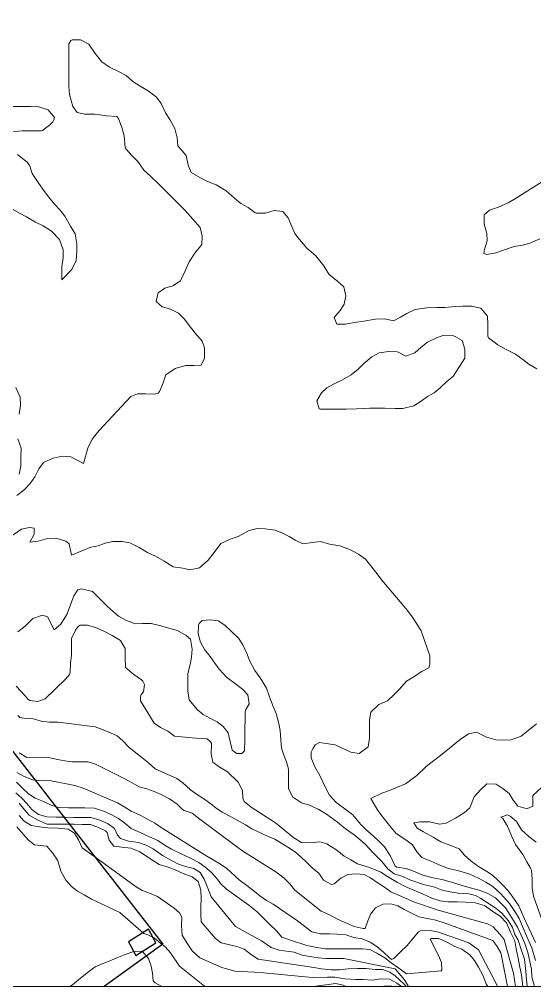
# Model space of a CAD drawing. Header units: metres. Extents: x 47 to 1988, y 46 to 663.
# Drawn here: x 1497.6 to 1641.2, y 45.6 to 315.3 of the extents above; entities that cross this region are included whole.
import ezdxf

# ---------------------------------------------------------------- set-up
doc = ezdxf.new("R2010")
doc.units = ezdxf.units.M
for name, color, linetype in [('01_Fina', 7, 'Continuous'), ('casas', 80, 'Continuous'), ('predios', 220, 'Continuous')]:
    doc.layers.add(name, color=color, linetype=linetype)

msp = doc.modelspace()

# ---------------------------------------------------------------- linework, layer by layer
at = {"layer": '01_Fina', "lineweight": 9}
msp.add_lwpolyline([(959.22, 45.61), (1698.31, 45.61), (1697.87, 663.47), (958.78, 663.47), (959.22, 45.61)], dxfattribs=at)
at = {"layer": '01_Fina', "linetype": 'Continuous', "lineweight": 9}
for points in [[(1496.92, 182.54), (1498.84, 184.02), (1500.59, 185.89), (1501.89, 187.8), (1503.07, 189.95), (1504.37, 191.75), (1507.04, 192.94), (1509.49, 193.56), (1511.96, 193.3), (1515.51, 191.44), (1516.71, 195.71), (1517.93, 198.24), (1519.74, 200.58), (1528.63, 210.19), (1530.55, 210.9), (1532.75, 210.87), (1535.22, 210.84), (1536.24, 211.12), (1536.68, 211.53), (1537.64, 213.98), (1538.41, 216.18), (1541.03, 217.97), (1543.9, 218.82), (1546.21, 218.81), (1548.25, 218.9), (1549.22, 220.86), (1549.21, 223.7), (1548.52, 225.6), (1546.66, 227.71), (1545.27, 229.45), (1543.5, 231.77), (1541.91, 233.44), (1539.69, 234.49), (1537.41, 235.14), (1535.68, 236.61), (1536.24, 239.06), (1538.14, 240.41), (1540.36, 241.03), (1542.49, 242.41), (1543.82, 245.23), (1544.94, 247.68), (1546.5, 250.12), (1548.47, 252.52), (1548.53, 254.88), (1548, 257.29), (1545.95, 259.56), (1543.81, 262), (1536.48, 269.33), (1534.1, 271.56), (1532.28, 273.25), (1530.58, 275.66), (1529.06, 277.29), (1527.24, 279.19), (1527.05, 279.68), (1526.76, 282.85), (1526.12, 285.21), (1525.25, 287.68), (1524.75, 288.2), (1521.92, 288.46), (1518.66, 288.84), (1515.82, 288.85), (1513.74, 289.36), (1512.52, 291.03), (1511.56, 294.37), (1511.36, 296.57), (1511.37, 298.81), (1511.37, 301.26), (1511.38, 304.06), (1511.39, 306.12), (1511.4, 308.48), (1511.93, 309.38), (1512.33, 309.58), (1514.64, 309.62), (1516.97, 308.41), (1518.77, 305.77), (1520.54, 303.45), (1522.69, 301.96), (1525.27, 300.75), (1527.35, 299.64), (1529.24, 298.01), (1531.23, 296.73), (1533.51, 295.43), (1535.84, 293.66), (1537.11, 291.86), (1538.33, 289.22), (1539.5, 287.43), (1540.97, 284.88), (1541.54, 282.31), (1541.74, 280.07), (1544.05, 277.4), (1544.66, 274.62), (1545.49, 272.61), (1547.91, 271.19), (1549.87, 270.23), (1552.46, 269.21), (1555.25, 267.51), (1557.56, 265.42), (1559.31, 263.96), (1561.34, 262.82), (1563.23, 261.49), (1563.56, 261.28), (1566.19, 261.32), (1568.56, 262.01), (1571.03, 261.77), (1572.48, 260.01), (1573.54, 257.55), (1574.39, 255.65), (1575.63, 253.91), (1577.73, 251.55), (1580.19, 249.41), (1582.41, 246.6), (1583.85, 244.31), (1586.37, 242.24), (1588.05, 240.71), (1588.53, 238.24), (1588.13, 235.9), (1586.99, 234.17), (1585.34, 232.23), (1586.07, 230.29), (1588.5, 230.33), (1590.89, 230.8), (1593.59, 231.21), (1596.83, 231.73), (1599.47, 231.84), (1601.85, 231.3), (1603.77, 232.26), (1605.58, 233.3), (1607.92, 234.45), (1611.14, 234.9), (1613.96, 234.94), (1616.2, 234.93), (1619, 235.27), (1621.18, 235.35), (1623.56, 235.34), (1626.15, 234.83), (1628.04, 232.58), (1628.12, 230.2), (1628.12, 228.09), (1628.16, 226.98), (1628.32, 226.56), (1630.95, 224.61), (1633.1, 223.4), (1635.82, 221.96), (1637.92, 220.52), (1639.56, 219.17), (1641.84, 217.85)], [(1495.03, 284), (1498.5, 284.24), (1500.96, 284.2), (1503.69, 284.22), (1504.03, 284.31), (1506.12, 285.94), (1506.91, 286.75), (1507.21, 287.3), (1507.35, 287.91), (1505.67, 290.11), (1502.99, 290.97), (1500.7, 290.98), (1498.29, 290.99), (1495.45, 290.98)], [(1495.54, 262.46), (1497.64, 261.27), (1499.63, 260.27), (1502.14, 258.74), (1504.27, 257.71), (1506.53, 256.22), (1508.81, 253.92), (1509.8, 251.01), (1509.79, 248.79), (1509.46, 246.27), (1509.48, 242.73), (1512.23, 245.56), (1513.47, 248.1), (1513.61, 250.72), (1513.62, 252.75), (1513.14, 255.48), (1511.83, 257.66), (1510.24, 260.47), (1508.93, 262.11), (1507.41, 263.78), (1505.43, 266.24), (1504.16, 267.96), (1502.85, 269.81), (1501.19, 272.36), (1500.39, 274.7), (1499.75, 275.52), (1497.05, 277.62)], [(1643.38, 270.11), (1635.83, 265.4), (1633.81, 264.2), (1631.15, 262.96), (1628.64, 262.11), (1627.09, 260.78), (1627.11, 258.25), (1627.88, 255.64), (1627.95, 253.53), (1627.22, 251.13), (1626.99, 250), (1627.84, 249.76), (1630.34, 250.22), (1632.49, 251), (1635.48, 252), (1637.82, 252.32), (1639.81, 252.92), (1642.63, 254.16)], [(1618.57, 215.93), (1621.75, 220.83), (1621.76, 223.35), (1621.01, 225.73), (1619, 226.9), (1618.28, 227.18), (1615.88, 227.23), (1613.82, 226.54), (1611.31, 225.3), (1609.53, 223.92), (1607.84, 222.31), (1605.33, 221.37), (1602.93, 222.58), (1600.44, 222.7), (1597.87, 222.32), (1595.81, 221.19), (1593.51, 219.28), (1592.02, 217.76), (1590.03, 216.21), (1587.69, 214.83), (1585.14, 213.64), (1583.31, 212.58), (1581.83, 211.15), (1580.52, 208.98), (1581.19, 206.76), (1581.51, 206.64), (1583.73, 206.59), (1586.6, 206.6), (1588.7, 206.64), (1591.59, 206.75), (1595.27, 206.94), (1597.31, 206.94), (1599.44, 206.91), (1602.28, 206.83), (1604.43, 206.82), (1607.51, 207.6), (1609.6, 208.89), (1611.33, 210.2), (1613.17, 211.21), (1614.9, 212.55), (1616.81, 214.44), (1618.64, 215.93)], [(1496.63, 212.7), (1497.82, 209.95), (1497.93, 207.7), (1497.57, 205.21)], [(1497.2, 198.36), (1498.07, 195.75), (1498.04, 193.39), (1498.03, 190.84), (1497.52, 188.53)], [(1495.63, 171.45), (1498.23, 173.17), (1500.43, 173.63), (1501.7, 173.44), (1501.74, 171.82), (1500.49, 169.51), (1502.87, 169.85), (1505.48, 170.6), (1507.73, 170.64), (1510.56, 169.86), (1511.45, 169.09), (1512.17, 165.91), (1517.48, 168.14), (1519.54, 168.48), (1521.51, 169.26), (1523.64, 169.71), (1526.25, 169.7), (1528.42, 169.33), (1530.96, 168.02), (1533.29, 166.65), (1535.53, 165.6), (1537.91, 164.23), (1540.43, 162.65), (1543.18, 162.25), (1545.14, 161.87), (1547.76, 162.39), (1550.19, 164.56), (1552.17, 167.03), (1553.77, 169.15), (1556.34, 170.37), (1558.59, 171.17), (1561.46, 172.69), (1563.89, 173.33), (1566.09, 173.3), (1568.84, 172.89), (1570.94, 172.08), (1572.74, 171.12), (1574.45, 170.08), (1576.62, 169.08), (1579.26, 169.48), (1581.53, 169.73), (1583.98, 168.98), (1586.87, 168.56), (1589.91, 167.39), (1592.13, 166.16), (1594.02, 164.85), (1597.34, 160.75), (1598.65, 158.99), (1605.75, 150.48), (1607.34, 148.34), (1608.49, 146.63), (1609.57, 144.84), (1612, 137.85), (1611.99, 135.54), (1611.71, 134.48), (1609.79, 133.44), (1607.38, 131.94), (1605.52, 130.79), (1603.48, 128.51), (1601.99, 126.99), (1600.18, 125.33), (1597.78, 124.3), (1595.5, 122.15), (1595.17, 120), (1595.14, 117.67), (1595.13, 114.89), (1594.8, 112.47), (1592.27, 110.65), (1589.96, 111), (1585.63, 113), (1582.46, 113.49), (1581.25, 113.66), (1580.04, 113.07), (1579.39, 111.94), (1578.95, 110.96), (1578.95, 109.42), (1579.93, 106.92), (1581.36, 104.51), (1582.74, 101.47), (1584.02, 99.04), (1585.84, 96.95), (1587.97, 95.51), (1590.48, 93.56), (1592.62, 90.92), (1594.03, 89.48), (1596.27, 87.58), (1597.77, 86.18), (1599.33, 84.56), (1600.94, 82.15), (1602.28, 79.16), (1602.76, 78.88), (1605.26, 78.52), (1607.29, 77.92), (1610.04, 76.66), (1613.27, 75.88), (1615.45, 75.46), (1623.21, 73.17), (1625.76, 72.51), (1628.17, 71.57), (1630.27, 70.33), (1633.11, 67.57), (1635.03, 64.52), (1636.37, 62.23), (1637.4, 59.95), (1638.43, 57.66), (1639.29, 55.12), (1639.89, 52.6), (1640.34, 50.52), (1640.43, 48.34), (1641.16, 45.61)], [(1497.19, 144.5), (1499.21, 146.11), (1501.39, 148.28), (1504.05, 149.17), (1505.42, 148.74), (1507.34, 145.08), (1509.18, 146.72), (1510.8, 149.33), (1511.88, 152.1), (1512.74, 154.58), (1513.93, 156.21), (1514.94, 156.49), (1517.95, 155.83), (1519.95, 153.81), (1522.28, 151.51), (1525.21, 148.94), (1527.47, 147.68), (1529.87, 146.82), (1531.93, 146.83), (1534.29, 146.83), (1537, 146.26), (1538.54, 145.74), (1541.7, 144.95), (1544.11, 143.55), (1545.29, 142.53), (1545.76, 139.69), (1545.53, 137.51), (1545.22, 135.41), (1544.56, 132.92), (1544.53, 130.35), (1544.52, 128.13), (1544.89, 125.54), (1547.14, 122.87), (1548.8, 121.5), (1550.88, 120.38), (1552.75, 119.45), (1554.39, 118.15), (1555.82, 116.34), (1556.87, 111.55), (1558.22, 110.62), (1559.58, 110.6), (1560.38, 111.35), (1560.46, 114.38), (1560.47, 117.74), (1560.48, 119.89), (1560.51, 122.06), (1560.58, 122.73), (1561.67, 124.44), (1561.31, 126.94), (1559.81, 128.56), (1557.81, 130.07), (1555.36, 131.91), (1553.24, 134.14), (1552.09, 135.83), (1550.73, 137.66), (1549.23, 139.61), (1548.06, 141.65), (1547.4, 143.96), (1547.52, 146.44), (1547.71, 146.87), (1548.54, 147.73), (1550.97, 147.9), (1552.98, 147.64), (1554.85, 146.43), (1556.65, 144.76), (1558.7, 142.77), (1559.88, 140.94), (1561.03, 138.48), (1561.85, 136.33), (1563.18, 133.73), (1564.66, 131.69), (1566.5, 128.84), (1567.35, 126.43), (1568.31, 123.75), (1569.18, 121.76), (1569.89, 119.02), (1570.27, 117.03), (1570.45, 114.35), (1570.63, 112.08), (1571.27, 110.14), (1572.05, 108.26), (1572.58, 106.29), (1572.59, 103.54), (1572.58, 100.88), (1573.68, 98.52), (1576.25, 96.85), (1578.44, 96.21), (1581.05, 94.98), (1583.17, 93.68), (1586.27, 91.47), (1588.06, 89.98), (1589.95, 88.6), (1591.3, 87.67), (1593.99, 85.37), (1596.23, 82.92), (1598.62, 80.47), (1600.26, 78.48), (1602.06, 77.09), (1604.47, 76.31), (1606.42, 75.37), (1610.19, 74.12), (1613.35, 73.32), (1615.17, 72.64), (1617.13, 72.16), (1619.85, 71.67), (1622.87, 71.48), (1624.68, 71.01), (1626.18, 70.23), (1630.38, 67.45), (1632.03, 66.07), (1633.82, 64.08), (1635, 62.1), (1635.7, 60.18), (1636.62, 58.59), (1637.64, 55.4), (1638.37, 53.28), (1638.78, 49.79), (1638.91, 47.67), (1639.12, 45.61)], [(1637.91, 45.61), (1637.52, 48.91), (1637.06, 51.06), (1636.61, 53.51), (1636.06, 56.13), (1635.7, 58.37), (1634.43, 60.8), (1633.31, 63.4), (1631.58, 65.26), (1629.57, 66.53), (1627.19, 68.21), (1624.58, 68.98), (1621.88, 69.13), (1619.59, 69.23), (1617.09, 69.28), (1614.83, 69.52), (1612.51, 70.29), (1610.16, 71.41), (1607.67, 72.41), (1605.08, 73.58), (1602.93, 74.69), (1600.21, 76.32), (1598.29, 77.53), (1595.13, 78.86), (1591.87, 79.89), (1589.98, 80.96), (1588.08, 81.98), (1586.08, 83.63), (1583.31, 85.44), (1581.34, 85.98), (1578.5, 85.71), (1576.21, 85.81), (1574.06, 87.12), (1568.99, 91.3), (1562.16, 95.69), (1560.26, 97.2), (1559.87, 98.17), (1559.79, 100.32), (1558.53, 102.66), (1555.62, 105.47), (1553.31, 106.91), (1551.47, 108.17), (1551.01, 110.46), (1551.11, 113.37), (1550.88, 113.86), (1549.94, 114.67), (1546.77, 114.91), (1540.8, 115.42), (1538.93, 116.86), (1536.93, 117.91), (1535.13, 119.12), (1531.4, 125.3), (1531.38, 126.41), (1531.57, 127.04), (1532.15, 127.82), (1532.46, 129.9), (1532.02, 130.78), (1531.63, 131.18), (1529.53, 132.62), (1527.22, 134.57), (1527.09, 137.46), (1527.08, 139.89), (1525.81, 142.09), (1523.46, 143.51), (1521.17, 144.7), (1518.79, 145.74), (1516.6, 146.44), (1514.56, 146.36), (1514.01, 146.01), (1513.24, 145.04), (1512.17, 142.67), (1512.14, 140.31), (1512.15, 138.13), (1511.85, 135.71), (1511.72, 133.26), (1511.53, 132.61), (1510.42, 131.37), (1504.81, 125.9), (1502.72, 125.1), (1500.5, 125.4), (1500.06, 125.68), (1499.21, 126.73), (1496.72, 129.4)], [(1497.17, 121.19), (1497.72, 120.62), (1499.37, 120.41), (1501.5, 120.27), (1503.67, 119.59), (1505.94, 119.4), (1508.37, 119.39), (1518.77, 118.1), (1520.99, 117.26), (1523, 116.38), (1524.85, 115.52), (1526.44, 114.15), (1528.12, 112.36), (1530.08, 110.85), (1531.72, 109.55), (1533.63, 108.02), (1535.48, 106.37), (1537.3, 105.51), (1539.63, 104.51), (1541.46, 103.62), (1543.19, 102.41), (1545.27, 100.49), (1547, 99.3), (1548.77, 98.21), (1550.55, 96.84), (1552.37, 95.47), (1554.13, 94.24), (1556.25, 93.1), (1558.26, 92.05), (1560.64, 90.72), (1562.37, 89.63), (1566.71, 87.6), (1568.81, 86.72), (1570.77, 85.51), (1572.9, 84.18), (1574.65, 83.04), (1576.17, 81.7), (1577.65, 80.28), (1579.28, 78.66), (1581.01, 77.29), (1582.37, 75.34), (1584.61, 74.13), (1585.31, 74.27), (1587.19, 75.83), (1589.13, 76.91), (1591.42, 77.07), (1593.66, 76.88), (1595.49, 75.94), (1597.29, 74.66), (1599.04, 73.55), (1601.14, 72.08), (1603.11, 71.18), (1605.37, 70.2), (1607.72, 69.2), (1614.31, 66.93), (1628.07, 63.08), (1629.64, 62.31), (1631.57, 60.14), (1632.67, 58.72), (1633.48, 56.01), (1635.32, 49.4), (1635.82, 45.61)], [(1641.7, 118.9), (1637.41, 115.47), (1634.66, 114.39), (1632.37, 114.33), (1630.35, 114.43), (1627.81, 115.18), (1624.99, 116.58), (1622.73, 116.14), (1620.46, 114.56), (1614.96, 110.02), (1613.06, 108.66), (1610.97, 106.95), (1608.35, 104.49), (1605.23, 102.17), (1600.7, 100.33), (1598.62, 99.59), (1595.52, 98.06), (1597.49, 94.76), (1599.01, 92.79), (1601.15, 90.1), (1602.54, 88.36), (1605.65, 86.28), (1607.18, 85.18), (1608.39, 83.19), (1609.78, 81.61), (1612.23, 80.58), (1614.77, 79.51), (1617.21, 78.53), (1619.71, 77.97), (1621.28, 77.56), (1623.09, 76.93), (1625.5, 75.84), (1627.6, 74.75), (1629.55, 73.52), (1631.8, 71.52), (1634.18, 68.77), (1635.81, 66.32), (1636.85, 64.65), (1637.88, 62.21), (1638.91, 59.78), (1640.38, 56.43), (1641.39, 52.93)], [(1497.59, 110.77), (1499.71, 109.5), (1501.91, 109.56), (1504.06, 109.55), (1506.23, 109.38), (1508.26, 108.91), (1510.25, 108.6), (1512.24, 108.34), (1514.41, 108.29), (1516.8, 108.28), (1518.78, 107.67), (1527, 103.53), (1528.99, 102.44), (1531.02, 101.34), (1533.1, 100.78), (1535.2, 100.01), (1537.07, 99.22), (1539.45, 97.96), (1541.53, 96.47), (1543.1, 95.01), (1543.49, 94.73), (1545.8, 93.96), (1547.48, 92.62), (1558.14, 84.67), (1559.87, 83.37), (1569.03, 77.6), (1571.32, 75.95), (1572.98, 74.26), (1574.41, 72.5), (1581.67, 66.67), (1584.01, 65.62), (1586.29, 64.46), (1588.76, 63.27), (1590.91, 62.4), (1593.45, 61.86), (1593.96, 61.86), (1594.73, 63.92), (1595.57, 65.95), (1596.8, 67.57), (1598.91, 68.65), (1601.13, 68.73), (1603.09, 68.17), (1604.85, 67.12), (1606.65, 66.15), (1608.91, 65.12), (1611.25, 64.58), (1613.33, 64.2), (1615.43, 63.55), (1629.55, 58.51), (1630.74, 56.84), (1631.73, 55.01), (1631.87, 54.68), (1633.63, 45.64)], [(1496.92, 105.34), (1498.77, 104.34), (1501.24, 103.24), (1503.69, 103.05), (1506.51, 103), (1513.05, 101.73), (1515.34, 100.93), (1524.99, 96.83), (1526.95, 95.69), (1528.75, 94.53), (1531.29, 93.39), (1533.33, 92.34), (1535.38, 91.18), (1537.13, 89.99), (1549.88, 81.99), (1551.63, 80.99), (1553.61, 79.74), (1555.46, 78.57), (1558.85, 75.39), (1561, 73.81), (1562.68, 72.47), (1564.59, 70.96), (1566.46, 69.63), (1568.33, 68.61), (1575.09, 63.94), (1579.11, 60.89), (1581.51, 60.33), (1584.03, 60.32), (1586.05, 60.29), (1588.59, 60.03), (1590.76, 59.31), (1593.12, 58.9), (1595.34, 58), (1597.21, 56.76), (1599.1, 55.23), (1600.69, 53.72), (1601.29, 53.21), (1601.98, 53.42), (1603.7, 55.22), (1605.65, 57.08), (1607.37, 59.09), (1608.85, 60.94), (1609.34, 61.21), (1611.88, 61.3), (1614.1, 60.9), (1622.87, 57.82), (1625.55, 55.92), (1630.18, 47.06), (1630.83, 45.61)], [(1496.79, 102.59), (1498.45, 100.92), (1500.14, 99.41), (1501.98, 98.13), (1504.29, 97.22), (1506.49, 96.2), (1508.47, 95.52), (1511.3, 95.46), (1513.79, 95.46), (1515.85, 95.45), (1518.58, 95.37), (1521.05, 94.58), (1523.39, 93.55), (1525.21, 92.5), (1526.96, 91.18), (1528.76, 89.69), (1531.44, 88.53), (1533.87, 87.36), (1536.2, 86.32), (1537.91, 85.18), (1540.01, 83.92), (1542.66, 82.64), (1545.29, 81.43), (1547.58, 80.26), (1549.24, 79.01), (1551.11, 77.48), (1552.51, 75.83), (1553.81, 74.18), (1555.28, 72.82), (1561.56, 68.31), (1563.91, 66.43), (1565.43, 64.92), (1567.39, 62.94), (1569.26, 61.2), (1570.78, 59.4), (1573.16, 58.58), (1577.71, 57.13), (1580.46, 56.5), (1582.93, 56.19), (1585.62, 56.2), (1588.28, 56.19), (1590.45, 56.18), (1593.2, 56.18), (1595.28, 56.01), (1597.25, 54.98), (1599.46, 53.63), (1601.24, 52.24), (1603.31, 50.78), (1605.46, 49.22), (1615.18, 50.04), (1615.29, 50.3), (1615.28, 52.31), (1614.38, 54.3), (1613.07, 56.76), (1612.15, 58.77), (1612.39, 59.05), (1614.51, 59), (1616.71, 57.99), (1618.94, 56.84), (1620.86, 56.08), (1623.15, 54.44), (1624.46, 52.88), (1625.57, 51.07), (1626.78, 48.85), (1627.82, 46.21), (1628.13, 45.61)], [(1643.09, 101.16), (1640.71, 98.95), (1640.69, 95.95), (1639.24, 95.28), (1638.43, 95.35), (1636.47, 95.95), (1635.16, 97.62), (1634.05, 99.43), (1632.46, 100.8), (1630.47, 102.06), (1627.86, 102.2), (1626.17, 100.61), (1624.33, 98.52), (1623.12, 95.44), (1621.52, 94.06), (1619.18, 92.59), (1616.49, 91.19), (1614.65, 90.95), (1611.9, 91.55), (1609.35, 91.56), (1607.53, 91.25), (1608.42, 89.8), (1610.22, 88.8), (1612.92, 87.31), (1615.04, 86.03), (1617.58, 85.05), (1620.15, 84.07), (1621.67, 82.29), (1623.47, 80.57), (1625.52, 79.13), (1627.87, 77.69), (1629.44, 76.7), (1630.94, 75.32), (1632.28, 73.94), (1633.92, 72.25), (1635.11, 70.57), (1636.75, 68.13), (1638.22, 64.93), (1639.54, 61.89), (1640.28, 60.36), (1641.45, 57.93)], [(1496.58, 99.68), (1498.26, 98.19), (1499.69, 96.68), (1501.03, 95.04), (1502.92, 93.64), (1505.3, 92.94), (1507.82, 92.84), (1510.34, 92.83), (1512.7, 92.82), (1515.13, 92.81), (1517.55, 92.76), (1520.07, 92.06), (1522.36, 91.01), (1524.14, 89.68), (1524.99, 87.83), (1525.79, 86.88), (1528.03, 86.16), (1530.76, 85.85), (1532.91, 85.1), (1534.92, 84.03), (1537.5, 82.19), (1539.81, 80.89), (1541.96, 79.77), (1543.92, 79.07), (1546.23, 78.6), (1548.01, 77.42), (1549.11, 75.56), (1550.12, 73.11), (1551.06, 70.63), (1557.8, 62.41), (1565.11, 58.4), (1567.76, 56.56), (1569.98, 55.81), (1574.17, 55.2), (1576.41, 54.4), (1578.53, 54.05), (1580.87, 53.6), (1583.04, 53.5), (1585.51, 53.5), (1587.99, 53.49), (1602.35, 50.62), (1604.92, 47.5), (1606.07, 45.61)], [(1497.55, 96.8), (1498.99, 94.94), (1500.29, 93.41), (1502.66, 92.15), (1504.57, 91.24), (1505.37, 90.93), (1507.68, 90.89), (1510.41, 90.9), (1512.9, 90.88), (1515.09, 90.86), (1517.44, 90.78), (1519.67, 90), (1521.61, 89.09), (1522.09, 88.56), (1522.6, 86.45), (1523.95, 84.76), (1526.19, 84.51), (1528.63, 84.24), (1530.94, 83.26), (1533.05, 81.95), (1534.82, 80.76), (1536.59, 79.66), (1539.03, 78.96), (1541.05, 78.18), (1543.24, 77.2), (1545.79, 76.19), (1547.45, 74.91), (1548.19, 72.52), (1548.22, 70.22), (1548.21, 67.89), (1548.17, 65.81), (1548.25, 63.69), (1552.25, 59.04), (1553.84, 57.85), (1558.17, 56.84), (1560.24, 56.04), (1562.31, 54.45), (1564.15, 53.26), (1579.64, 50.97), (1581.83, 50.58), (1584.45, 50.26), (1586.81, 50.3), (1589.19, 50.62), (1591.86, 50.68), (1594.22, 50.66), (1596.73, 50.37), (1598.81, 50.35), (1600.83, 49.67), (1602.33, 48.66), (1604.72, 46.39), (1605.39, 45.61)], [(1497.59, 93.29), (1498.9, 91.71), (1500.85, 90.5), (1503.2, 90.18), (1505.51, 89.87), (1508.39, 89.8), (1511.2, 89.53), (1512.93, 88.41), (1514.04, 86.53), (1515.09, 84.36), (1521.31, 79.88), (1529.88, 73.62), (1531.79, 72.45), (1533.72, 71.77), (1536.11, 70.76), (1540.71, 67.52), (1542.27, 66.15), (1542.83, 64.99), (1542.79, 62.59), (1542.96, 59.98), (1544.26, 57.81), (1545.72, 55.63), (1547.89, 53.69), (1554.03, 50.92), (1557.6, 49.93), (1563.15, 49.67), (1565.64, 49.47), (1579.19, 48.13), (1583.48, 48.27), (1585.54, 48.24), (1588.33, 47.83), (1591.27, 47.61), (1593.41, 47.57), (1595.88, 47.4), (1598.4, 47.79), (1600.87, 47.73), (1602.77, 46.59), (1604.06, 45.61)], [(1641.59, 85.9), (1639.7, 87.34), (1637.51, 89.34), (1636.15, 91.65), (1634.33, 93.18), (1633.58, 93.49), (1631.76, 92.91), (1632.34, 92.45), (1633.65, 90.32), (1634.71, 87.63), (1635.9, 85.25), (1637.93, 82.49), (1639.05, 80.45), (1640.02, 78.62), (1640.27, 78.09), (1640.47, 75.68), (1640.46, 73.16), (1640.87, 70.8), (1643.74, 62.74)], [(1496.9, 90.13), (1498.75, 88.02), (1500.17, 86.44), (1501.83, 85.14), (1504.32, 84.89), (1505.29, 84.75), (1506.84, 82.96), (1508.21, 80.85), (1508.42, 80.43), (1509.16, 77.84), (1510.58, 75.34), (1512.16, 73.55), (1513.79, 72.2), (1515.67, 71.2), (1517.74, 69.99), (1525.63, 66.24), (1532.24, 60.43), (1533.41, 60.05), (1535.21, 59.24), (1536.51, 58.11), (1538.28, 56.6), (1539.74, 55.02), (1542.26, 51.34), (1549.21, 45.73), (1549.43, 45.61)], [(1511.68, 45.61), (1512.38, 46.14), (1514.61, 47.95), (1516.84, 49.73), (1518.76, 51.1), (1520.96, 52.06), (1523.28, 52.96), (1525.22, 53.85), (1527.12, 54.53), (1529.52, 55.39), (1531.85, 55.54), (1533.55, 53.45), (1534.36, 51.34), (1534.72, 49.36), (1534.91, 47.21), (1535.42, 46.63), (1537.28, 45.61)], [(1579.44, 45.61), (1585.77, 46.47), (1587.82, 46.02), (1588.71, 45.61)], [(1598.48, 45.61), (1599.21, 45.73), (1601.27, 45.72), (1601.6, 45.61)]]:
    msp.add_lwpolyline(points, dxfattribs=at)
at = {"layer": 'casas'}
msp.add_lwpolyline([(1528.01, 58.1), (1530.03, 54.3), (1535.6, 57.84), (1533.58, 61.64)], close=True, dxfattribs=at)
at = {"layer": 'predios'}
msp.add_lwpolyline([(1470.78, 45.61), (1463.75, 54.62), (1401.64, 82.31), (1427.53, 101.11), (1476.08, 136.36), (1537.56, 57.49), (1521.19, 45.61)], dxfattribs=at)

doc.saveas('drawing.dxf')
